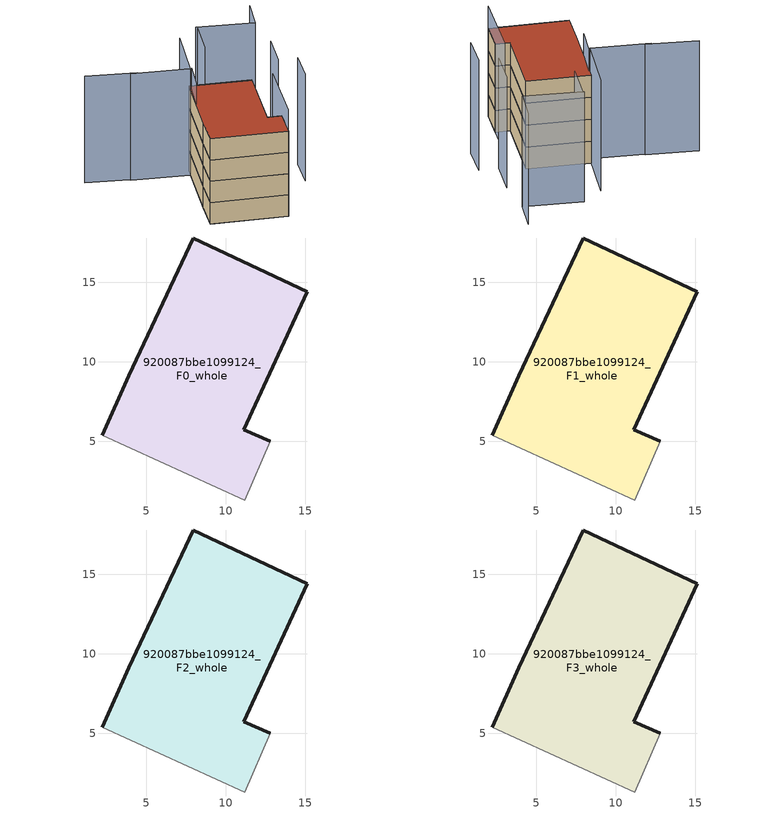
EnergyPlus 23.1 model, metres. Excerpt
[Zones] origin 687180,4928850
920087bbe1099124_F0_whole
 floor ground (EU_floor_Construction): 11.2,1.29 12.81,4.99 11.14,5.72 15.14,14.41 7.96,17.78 3.9,9.1 2.21,5.36 z0
 wall outside (EU_wall_Construction): 2.21,5.36 3.9,9.1 7.96,17.78 15.14,14.41 11.14,5.72 12.81,4.99 z0:3
 wall adiabatic (EU_wall_Construction): 12.81,4.99 11.2,1.29 2.21,5.36 z0:3
920087bbe1099124_F1_whole
 floor to 920087bbe1099124_F0_whole (EU_floor_Construction): 11.2,1.29 12.81,4.99 11.13,5.72 15.13,14.41 7.96,17.78 3.9,9.1 2.21,5.36 z3
 wall outside (EU_wall_Construction): 2.21,5.36 3.9,9.1 7.96,17.78 15.14,14.41 11.14,5.72 12.81,4.99 z3:6
 wall adiabatic (EU_wall_Construction): 12.81,4.99 11.2,1.29 2.21,5.36 z3:6
920087bbe1099124_F2_whole
 floor to 920087bbe1099124_F1_whole (EU_floor_Construction): 11.2,1.29 12.81,4.99 11.13,5.72 15.13,14.41 7.96,17.78 3.9,9.1 2.21,5.36 z6
 wall outside (EU_wall_Construction): 2.21,5.36 3.9,9.1 7.96,17.78 15.14,14.41 11.14,5.72 12.81,4.99 z6:9
 wall adiabatic (EU_wall_Construction): 12.81,4.99 11.2,1.29 2.21,5.36 z6:9
920087bbe1099124_F3_whole
 floor to 920087bbe1099124_F2_whole (EU_floor_Construction): 11.2,1.29 12.81,4.99 11.13,5.72 15.13,14.41 7.96,17.78 3.9,9.1 2.21,5.36 z9
 wall outside (EU_wall_Construction): 2.21,5.36 3.9,9.1 7.96,17.78 15.14,14.41 11.14,5.72 12.81,4.99 z9:12
 wall adiabatic (EU_wall_Construction): 12.81,4.99 11.2,1.29 2.21,5.36 z9:12
 roof outside (EU_roof_Construction): 15.14,14.41 11.14,5.72 12.81,4.99 11.2,1.29 2.21,5.36 3.9,9.1 7.96,17.78 z12
shading: 11.16,1.27 14.94,9.79 / 18.15,7.36 19.83,11.29 / 17.61,12.3 19.61,16.69 / 12.15,20.18 14.31,24.8 / 7.67,16.78 5.93,13.44 / 10.95,23.83 7.48,16.75 / 7.48,16.75 0.79,20.03 / 22.74,25.37 20.84,21.55 / 20.84,21.55 14.19,24.86 / 1.56,19.78 -4.19,22.86 z0:15
[Building]
EU S2 Campaign: North Axis=0; Terrain=City; Solar Distribution=FullExterior
[Site:Location]
Bologna: Latitude=44.5; Longitude=11.25; Time Zone=1; Elevation=37
[SizingPeriod:WeatherFileDays]
AnnualSizingPeriod: Begin Month=1; Begin Day of Month=1; End Month=12; End Day of Month=31; Day of Week for Start Day=Monday; Use Weather File Daylight Saving Period=No; Use Weather File Rain and Snow Indicators=No
[MATERIAL]
EU_InternalMass_Material: Roughness=MediumRough; Thickness=0.1; Conductivity=1; Density=1800; Specific Heat=900; Thermal Absorptance=0.9; Solar Absorptance=0.7; Visible Absorptance=0.7
[MATERIAL:NOMASS] Roughness=MediumRough; Thermal Absorptance=0.9; Solar Absorptance=0.7; Visible Absorptance=0.7
Name | Thermal Resistance
EU_wall_NoMass | 0.937881
EU_roof_NoMass | 0.548572
EU_floor_NoMass | 0.71348
[CONSTRUCTION]
EU_wall_Construction: EU_wall_NoMass
EU_roof_Construction: EU_roof_NoMass
EU_floor_Construction: EU_floor_NoMass
EU_InternalMass_Construction: EU_InternalMass_Material
[ZONE] Type=1; Multiplier=1; Ceiling Height=autocalculate; Volume=348.004; Floor Area=autocalculate; Part of Total Floor Area=Yes
920087bbe1099124_F0_whole; 920087bbe1099124_F1_whole; 920087bbe1099124_F2_whole; 920087bbe1099124_F3_whole
[INTERNALMASS] Construction=EU_InternalMass_Construction; Surface Area=116.001
Name | Zone or ZoneList
920087bbe1099124_F0_whole_EU_InternalMass | 920087bbe1099124_F0_whole
920087bbe1099124_F1_whole_EU_InternalMass | 920087bbe1099124_F1_whole
920087bbe1099124_F2_whole_EU_InternalMass | 920087bbe1099124_F2_whole
920087bbe1099124_F3_whole_EU_InternalMass | 920087bbe1099124_F3_whole
[OTHEREQUIPMENT] Fuel Type=Electricity; Design Level Calculation Method=Watts/Area; Power per Zone Floor Area=1; Fraction Latent=0; Fraction Radiant=0; Fraction Lost=0; Carbon Dioxide Generation Rate=0; EndUse Subcategory=EU_Step8_InternalGains
Name | Zone or ZoneList or Space or SpaceList | Schedule
EU_Step8_InternalGain_920087bbe1099124_F0_whole_f000 | 920087bbe1099124_F0_whole | EU_Step8_GainSchedule_920087bbe1099124_F0_whole_f000
EU_Step8_InternalGain_920087bbe1099124_F1_whole_f000 | 920087bbe1099124_F1_whole | EU_Step8_GainSchedule_920087bbe1099124_F1_whole_f000
EU_Step8_InternalGain_920087bbe1099124_F2_whole_f000 | 920087bbe1099124_F2_whole | EU_Step8_GainSchedule_920087bbe1099124_F2_whole_f000
EU_Step8_InternalGain_920087bbe1099124_F3_whole_f000 | 920087bbe1099124_F3_whole | EU_Step8_GainSchedule_920087bbe1099124_F3_whole_f000
[ZONEVENTILATION:DESIGNFLOWRATE] Schedule=EU_AlwaysOn; Design Flow Rate Calculation Method=AirChanges/Hour; Air Changes per Hour=0.687892; Ventilation Type=Natural; Fan Pressure Rise=0; Fan Total Efficiency=1; Constant Term Coefficient=1; Temperature Term Coefficient=0; Velocity Term Coefficient=0; Velocity Squared Term Coefficient=0; Minimum Indoor Temperature=-100; Maximum Indoor Temperature=100; Delta Temperature=-100; Minimum Outdoor Temperature=-100; Maximum Outdoor Temperature=100; Maximum Wind Speed=40
Name | Zone or ZoneList or Space or SpaceList
EU_ConstantAir_920087bbe1099124_F0_whole | 920087bbe1099124_F0_whole
EU_ConstantAir_920087bbe1099124_F1_whole | 920087bbe1099124_F1_whole
EU_ConstantAir_920087bbe1099124_F2_whole | 920087bbe1099124_F2_whole
EU_ConstantAir_920087bbe1099124_F3_whole | 920087bbe1099124_F3_whole
[HVACTEMPLATE:THERMOSTAT] Constant Heating Setpoint=20; Constant Cooling Setpoint=50
EU_HeatOnly_920087bbe1099124_F0_whole; EU_HeatOnly_920087bbe1099124_F1_whole; EU_HeatOnly_920087bbe1099124_F2_whole; EU_HeatOnly_920087bbe1099124_F3_whole
[HVACTEMPLATE:ZONE:IDEALLOADSAIRSYSTEM] System Availability Schedule=EU_AlwaysOn; Maximum Heating Supply Air Temperature=50; Minimum Cooling Supply Air Temperature=13; Maximum Heating Supply Air Humidity Ratio=0.0156; Minimum Cooling Supply Air Humidity Ratio=0.0077; Heating Limit=NoLimit; Cooling Limit=NoLimit; Heating Availability Schedule=EU_AlwaysOn; Cooling Availability Schedule=EU_CoolingOff; Dehumidification Control Type=ConstantSensibleHeatRatio; Cooling Sensible Heat Ratio=0.7; Dehumidification Setpoint=60; Humidification Control Type=None; Humidification Setpoint=30; Outdoor Air Method=None; Outdoor Air Flow Rate per Person=0.00944; Outdoor Air Flow Rate per Zone Floor Area=0; Outdoor Air Flow Rate per Zone=0; Demand Controlled Ventilation Type=None; Outdoor Air Economizer Type=NoEconomizer; Heat Recovery Type=None; Sensible Heat Recovery Effectiveness=0.7; Latent Heat Recovery Effectiveness=0.65
Name | Template Thermostat
920087bbe1099124_F0_whole | EU_HeatOnly_920087bbe1099124_F0_whole
920087bbe1099124_F1_whole | EU_HeatOnly_920087bbe1099124_F1_whole
920087bbe1099124_F2_whole | EU_HeatOnly_920087bbe1099124_F2_whole
920087bbe1099124_F3_whole | EU_HeatOnly_920087bbe1099124_F3_whole
[SIZING:ZONE] Zone Cooling Design Supply Air Temperature Input Method=SupplyAirTemperature; Zone Cooling Design Supply Air Temperature=13; Zone Heating Design Supply Air Temperature Input Method=SupplyAirTemperature; Zone Heating Design Supply Air Temperature=50; Zone Cooling Design Supply Air Humidity Ratio=0.008; Zone Heating Design Supply Air Humidity Ratio=0.008; Cooling Design Air Flow Method=DesignDay; Cooling Design Air Flow Rate=0; Cooling Minimum Air Flow per Zone Floor Area=0.000762; Cooling Minimum Air Flow=0; Cooling Minimum Air Flow Fraction=0.2; Heating Design Air Flow Method=DesignDay; Heating Design Air Flow Rate=0; Heating Maximum Air Flow per Zone Floor Area=0.002032; Heating Maximum Air Flow=0.141576; Heating Maximum Air Flow Fraction=0.3; Account for Dedicated Outdoor Air System=No; Dedicated Outdoor Air System Control Strategy=NeutralSupplyAir; Dedicated Outdoor Air Low Setpoint Temperature for Design=autosize; Dedicated Outdoor Air High Setpoint Temperature for Design=autosize; Zone Load Sizing Method=Sensible Load Only No Latent Load; Zone Latent Cooling Design Supply Air Humidity Ratio Input Method=HumidityRatioDifference; Zone Cooling Design Supply Air Humidity Ratio Difference=0.005; Zone Latent Heating Design Supply Air Humidity Ratio Input Method=HumidityRatioDifference; Zone Humidification Design Supply Air Humidity Ratio Difference=0.005
920087bbe1099124_F0_whole; 920087bbe1099124_F1_whole; 920087bbe1099124_F2_whole; 920087bbe1099124_F3_whole
[SCHEDULE:CONSTANT]
Name | Hourly Value
EU_AlwaysOn | 1
EU_CoolingOff | 0
[SCHEDULE:FILE] Column Number=1; Rows to Skip at Top=0; Number of Hours of Data=8760; Column Separator=Comma; Interpolate to Timestep=No; Minutes per Item=60; Adjust Schedule for Daylight Savings=Yes
Name | File
EU_Step8_GainSchedule_920087bbe1099124_F0_whole_f000 | ../../schedules/920087bbe1099124/920087bbe1099124_F0_whole_f000_gain.csv
EU_Step8_GainSchedule_920087bbe1099124_F1_whole_f000 | ../../schedules/920087bbe1099124/920087bbe1099124_F1_whole_f000_gain.csv
EU_Step8_GainSchedule_920087bbe1099124_F2_whole_f000 | ../../schedules/920087bbe1099124/920087bbe1099124_F2_whole_f000_gain.csv
EU_Step8_GainSchedule_920087bbe1099124_F3_whole_f000 | ../../schedules/920087bbe1099124/920087bbe1099124_F3_whole_f000_gain.csv
